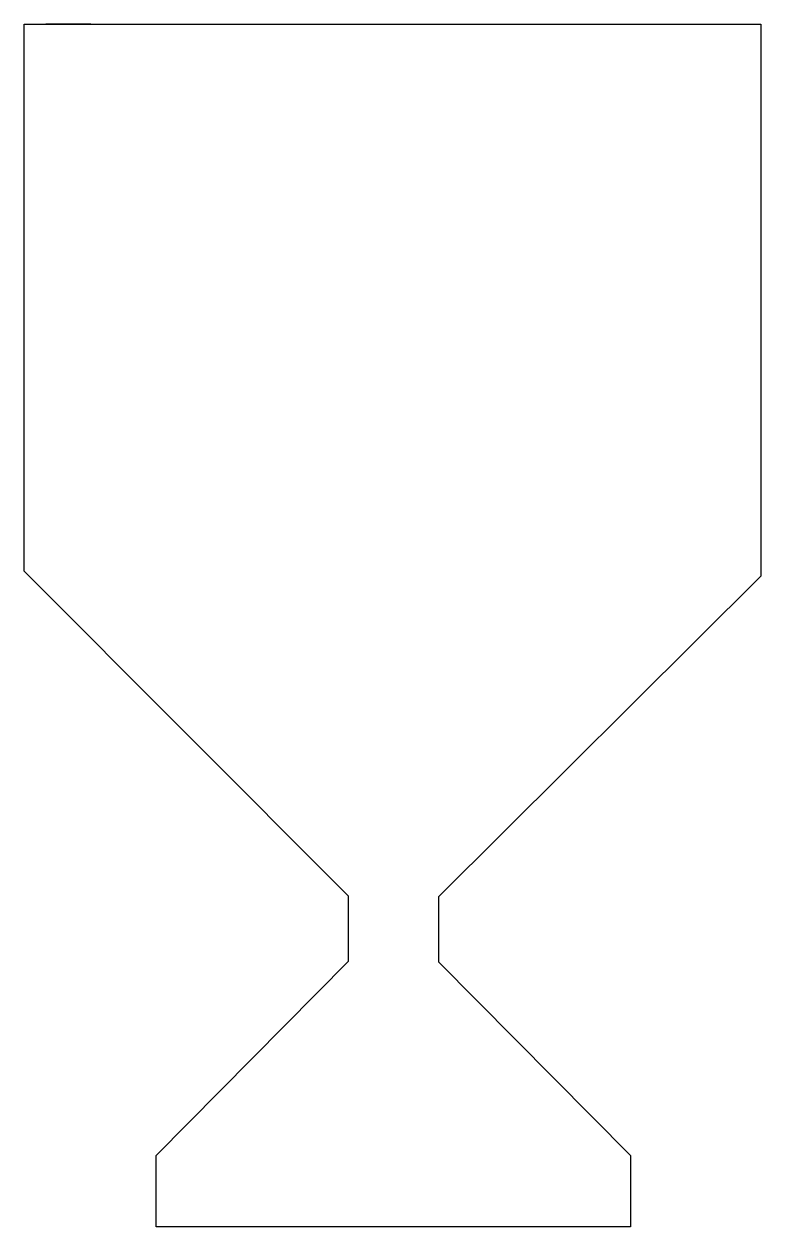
# Model space of a CAD drawing. Header units: centimetres. Extents: x 2283 to 3417, y 694 to 2546.
import ezdxf

# ---------------------------------------------------------------- set-up
doc = ezdxf.new("R2010")
doc.units = ezdxf.units.CM

msp = doc.modelspace()

# ---------------------------------------------------------------- linework, layer by layer
msp.add_lwpolyline([(2317.1, 2545.9), (3417.1, 2545.9), (3417.1, 1695.9), (2920.9, 1202.1), (2920.9, 1102.1), (3216.5, 803.7), (3216.5, 693.7), (2486.5, 693.7), (2486.5, 803.7), (2782.6, 1102.9), (2782.6, 1202.9), (2283.5, 1703.6), (2283.5, 2545.9), (2386.3, 2545.9)], close=True)

doc.saveas('drawing.dxf')
